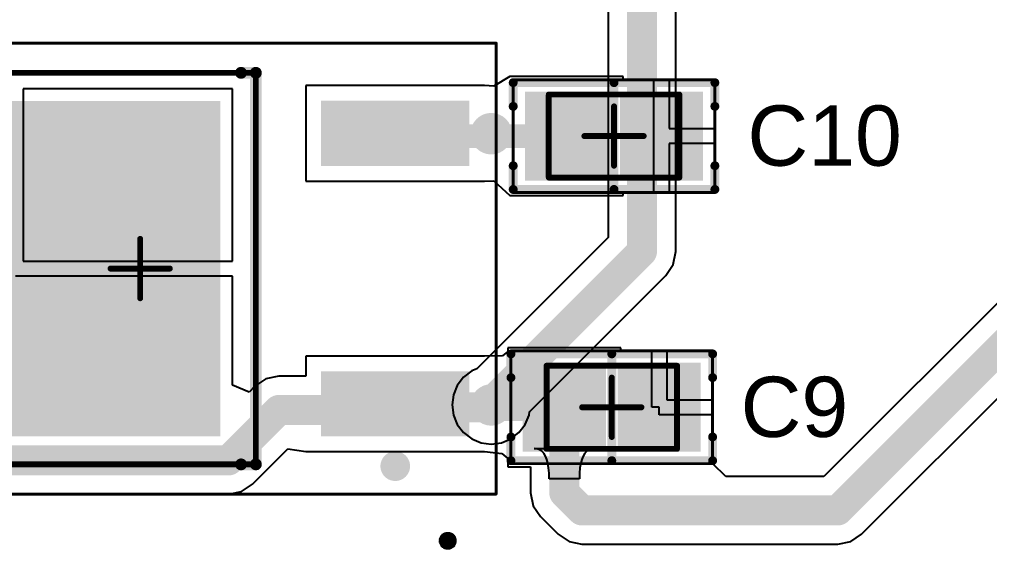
# Model space of a CAD drawing. Header units: inches. Extents: x -0.14 to 3.29, y -0.08 to 7.88.
# Drawn here: x 1.147 to 1.791, y 0.304 to 0.656 of the extents above; entities that cross this region are included whole.
import ezdxf

# ---------------------------------------------------------------- set-up
doc = ezdxf.new("R2010")
doc.units = ezdxf.units.IN
doc.header["$MEASUREMENT"] = 0
for name, color, linetype in [('Bottom Layer', 5, 'Continuous'), ('Top 3D Body', 56, 'Continuous'), ('Top Courtyard', 56, 'Continuous'), ('Top Layer', 1, 'Continuous'), ('Top Overlay', 2, 'Continuous'), ('Top Paste', 8, 'Continuous'), ('Top Solder', 216, 'Continuous'), ('Via Holes', 16, 'Continuous')]:
    doc.layers.add(name, color=color, linetype=linetype)
doc.styles.add('Arial', font='', dxfattribs={"height": 0.2})
doc.styles.get('Arial').set_extended_font_data('Arial')

# ---------------------------------------------------------------- blocks, each defined once
blk = doc.blocks.new('4BDA507D_BB70_4009_B963_85AD90086B51_245')
at = {"layer": 'Top Layer'}
for points in [[(-0.21654, 0.07008), (-0.21654, 0.10945), (-0.12205, 0.10945), (-0.12205, 0.07008)], [(-0.05118, -0.10925), (-0.05118, 0.10925), (0.21653, 0.10925), (0.21653, -0.10925)], [(-0.21654, -0.10945), (-0.21654, -0.07008), (-0.12205, -0.07008), (-0.12205, -0.10945)]]:
    blk.add_hatch(color=1, dxfattribs=at).paths.add_polyline_path(points)
at = {"layer": 'Top Paste'}
for points in [[(-0.21654, 0.07008), (-0.21654, 0.10945), (-0.12205, 0.10945), (-0.12205, 0.07008)], [(-0.05118, -0.10925), (-0.05118, 0.10925), (0.21653, 0.10925), (0.21653, -0.10925)], [(-0.21654, -0.10945), (-0.21654, -0.07008), (-0.12205, -0.07008), (-0.12205, -0.10945)]]:
    blk.add_hatch(color=8, dxfattribs=at).paths.add_polyline_path(points)
at = {"layer": 'Top Solder'}
for points in [[(-0.2185, 0.06811), (-0.2185, 0.11142), (-0.12008, 0.11142), (-0.12008, 0.06811)], [(-0.05315, -0.11122), (-0.05315, 0.11122), (0.2185, 0.11122), (0.2185, -0.11122)], [(-0.2185, -0.11142), (-0.2185, -0.06811), (-0.12008, -0.06811), (-0.12008, -0.11142)]]:
    blk.add_hatch(color=216, dxfattribs=at).paths.add_polyline_path(points)
at = {"layer": 'Top 3D Body'}
for points in [[(0.16732, 0.12992, 0.00394, 0.00394, 0), (-0.07677, 0.12992, 0.00394, 0.00394, 0)], [(-0.07677, 0.12992, 0.00394, 0.00394, 0), (-0.07677, -0.12992, 0.00394, 0.00394, 0)], [(0.16732, 0.12992, 0.00394, 0.00394, 0), (0.16732, -0.12992, 0.00394, 0.00394, 0)], [(0.16732, -0.12992, 0.00394, 0.00394, 0), (-0.07677, -0.12992, 0.00394, 0.00394, 0)]]:
    blk.add_lwpolyline(points, format="xyseb", dxfattribs=at)
for points in [[(-0.07776, 0.12992, 0.00197, 0.00197, 1), (-0.07579, 0.12992, 0.00197, 0.00197, 1)], [(-0.07776, 0.12992, 0.00197, 0.00197, 1), (-0.07579, 0.12992, 0.00197, 0.00197, 1)], [(0.16634, 0.12992, 0.00197, 0.00197, 1), (0.16831, 0.12992, 0.00197, 0.00197, 1)], [(0.16634, 0.12992, 0.00197, 0.00197, 1), (0.16831, 0.12992, 0.00197, 0.00197, 1)], [(-0.07776, -0.12992, 0.00197, 0.00197, 1), (-0.07579, -0.12992, 0.00197, 0.00197, 1)], [(-0.07776, -0.12992, 0.00197, 0.00197, 1), (-0.07579, -0.12992, 0.00197, 0.00197, 1)], [(0.16634, -0.12992, 0.00197, 0.00197, 1), (0.16831, -0.12992, 0.00197, 0.00197, 1)], [(0.16634, -0.12992, 0.00197, 0.00197, 1), (0.16831, -0.12992, 0.00197, 0.00197, 1)]]:
    blk.add_lwpolyline(points, format="xyseb", close=True, dxfattribs=at)
at = {"layer": 'Top Courtyard'}
for points in [[(0.23622, 0.14961, 0.00197, 0.00197, 0), (-0.23622, 0.14961, 0.00197, 0.00197, 0)], [(-0.23622, 0.14961, 0.00197, 0.00197, 0), (-0.23622, -0.14961, 0.00197, 0.00197, 0)], [(0.23622, 0.14961, 0.00197, 0.00197, 0), (0.23622, -0.14961, 0.00197, 0.00197, 0)], [(0, 0.01968, 0.00394, 0.00394, 0), (0, -0.01969, 0.00394, 0.00394, 0)], [(0.01968, 0, 0.00394, 0.00394, 0), (-0.01969, 0, 0.00394, 0.00394, 0)], [(0.23622, -0.14961, 0.00197, 0.00197, 0), (-0.23622, -0.14961, 0.00197, 0.00197, 0)]]:
    blk.add_lwpolyline(points, format="xyseb", dxfattribs=at)
for points in [[(-0.23671, 0.14961, 0.000984, 0.000984, 1), (-0.23573, 0.14961, 0.000984, 0.000984, 1)], [(-0.23671, 0.14961, 0.000984, 0.000984, 1), (-0.23573, 0.14961, 0.000984, 0.000984, 1)], [(0.23573, 0.14961, 0.000984, 0.000984, 1), (0.23671, 0.14961, 0.000984, 0.000984, 1)], [(0.23573, 0.14961, 0.000984, 0.000984, 1), (0.23671, 0.14961, 0.000984, 0.000984, 1)], [(-0.00098, 0.01968, 0.00197, 0.00197, 1), (0.00098, 0.01968, 0.00197, 0.00197, 1)], [(-0.02067, 0, 0.00197, 0.00197, 1), (-0.0187, 0, 0.00197, 0.00197, 1)], [(0.0187, 0, 0.00197, 0.00197, 1), (0.02067, 0, 0.00197, 0.00197, 1)], [(-0.00098, -0.01969, 0.00197, 0.00197, 1), (0.00098, -0.01969, 0.00197, 0.00197, 1)], [(-0.23671, -0.14961, 0.000984, 0.000984, 1), (-0.23573, -0.14961, 0.000984, 0.000984, 1)], [(-0.23671, -0.14961, 0.000984, 0.000984, 1), (-0.23573, -0.14961, 0.000984, 0.000984, 1)], [(0.23573, -0.14961, 0.000984, 0.000984, 1), (0.23671, -0.14961, 0.000984, 0.000984, 1)], [(0.23573, -0.14961, 0.000984, 0.000984, 1), (0.23671, -0.14961, 0.000984, 0.000984, 1)]]:
    blk.add_lwpolyline(points, format="xyseb", close=True, dxfattribs=at)
at = {"layer": 'Top Overlay'}
for points in [[(-0.16437, 0.1311, 0.00984, 0.00984, 1), (-0.17421, 0.1311, 0.00984, 0.00984, 1)], [(-0.17667, 0.1311, 0.00492, 0.00492, 1), (-0.17175, 0.1311, 0.00492, 0.00492, 1)], [(-0.16683, 0.1311, 0.00492, 0.00492, 1), (-0.16191, 0.1311, 0.00492, 0.00492, 1)], [(-0.07874, 0.12992, 0.00394, 0.00394, 1), (-0.0748, 0.12992, 0.00394, 0.00394, 1)], [(-0.07874, 0.12992, 0.00394, 0.00394, 1), (-0.0748, 0.12992, 0.00394, 0.00394, 1)], [(-0.0689, 0.12992, 0.00394, 0.00394, 1), (-0.06496, 0.12992, 0.00394, 0.00394, 1)], [(-0.07874, -0.12992, 0.00394, 0.00394, 1), (-0.0748, -0.12992, 0.00394, 0.00394, 1)], [(-0.07874, -0.12992, 0.00394, 0.00394, 1), (-0.0748, -0.12992, 0.00394, 0.00394, 1)], [(-0.0689, -0.12992, 0.00394, 0.00394, 1), (-0.06496, -0.12992, 0.00394, 0.00394, 1)]]:
    blk.add_lwpolyline(points, format="xyseb", close=True, dxfattribs=at)
for points in [[(-0.07677, 0.12992, 0.00787, 0.00787, 0), (-0.07677, -0.12992, 0.00787, 0.00787, 0)], [(-0.06693, 0.12992, 0.00787, 0.00787, 0), (-0.07677, 0.12992, 0.00787, 0.00787, 0)], [(-0.06693, -0.12992, 0.00787, 0.00787, 0), (-0.07677, -0.12992, 0.00787, 0.00787, 0)]]:
    blk.add_lwpolyline(points, format="xyseb", dxfattribs=at)
blk = doc.blocks.new('5394DE47_A0E8_4329_8464_7791B7C19310_393')
at = {"layer": 'Top Overlay'}
for points in [[(0.12606, 0.23238, 0.00025, 0.00025, 0), (0.13781, 0.23238, 0.00025, 0.00025, 0)], [(0.12606, 0.23213, 0.00025, 0.00025, 0), (0.13781, 0.23213, 0.00025, 0.00025, 0)], [(0.12606, 0.23188, 0.00025, 0.00025, 0), (0.13781, 0.23188, 0.00025, 0.00025, 0)], [(0.12631, 0.23313, 0.00025, 0.00025, 0), (0.13756, 0.23313, 0.00025, 0.00025, 0)], [(0.12631, 0.23288, 0.00025, 0.00025, 0), (0.13756, 0.23288, 0.00025, 0.00025, 0)], [(0.12631, 0.23263, 0.00025, 0.00025, 0), (0.13756, 0.23263, 0.00025, 0.00025, 0)], [(0.12656, 0.23363, 0.00025, 0.00025, 0), (0.13731, 0.23363, 0.00025, 0.00025, 0)], [(0.12656, 0.23338, 0.00025, 0.00025, 0), (0.13731, 0.23338, 0.00025, 0.00025, 0)], [(0.12681, 0.23413, 0.00025, 0.00025, 0), (0.13706, 0.23413, 0.00025, 0.00025, 0)], [(0.12681, 0.23388, 0.00025, 0.00025, 0), (0.13706, 0.23388, 0.00025, 0.00025, 0)], [(0.12706, 0.23463, 0.00025, 0.00025, 0), (0.13656, 0.23463, 0.00025, 0.00025, 0)], [(0.12706, 0.23438, 0.00025, 0.00025, 0), (0.13681, 0.23438, 0.00025, 0.00025, 0)], [(0.12731, 0.23488, 0.00025, 0.00025, 0), (0.13656, 0.23488, 0.00025, 0.00025, 0)], [(0.12756, 0.23513, 0.00025, 0.00025, 0), (0.13631, 0.23513, 0.00025, 0.00025, 0)], [(0.12781, 0.23538, 0.00025, 0.00025, 0), (0.13606, 0.23538, 0.00025, 0.00025, 0)], [(0.12806, 0.23563, 0.00025, 0.00025, 0), (0.13581, 0.23563, 0.00025, 0.00025, 0)], [(0.12856, 0.23588, 0.00025, 0.00025, 0), (0.13531, 0.23588, 0.00025, 0.00025, 0)], [(0.12881, 0.23613, 0.00025, 0.00025, 0), (0.13506, 0.23613, 0.00025, 0.00025, 0)], [(0.12931, 0.23638, 0.00025, 0.00025, 0), (0.13456, 0.23638, 0.00025, 0.00025, 0)], [(0.12981, 0.23663, 0.00025, 0.00025, 0), (0.13406, 0.23663, 0.00025, 0.00025, 0)], [(0.13056, 0.23688, 0.00025, 0.00025, 0), (0.13331, 0.23688, 0.00025, 0.00025, 0)], [(0.12606, 0.23163, 0.00025, 0.00025, 0), (0.13781, 0.23163, 0.00025, 0.00025, 0)], [(0.12606, 0.23138, 0.00025, 0.00025, 0), (0.13781, 0.23138, 0.00025, 0.00025, 0)], [(0.12606, 0.23113, 0.00025, 0.00025, 0), (0.13781, 0.23113, 0.00025, 0.00025, 0)], [(0.12606, 0.23088, 0.00025, 0.00025, 0), (0.13781, 0.23088, 0.00025, 0.00025, 0)], [(0.12606, 0.23063, 0.00025, 0.00025, 0), (0.13781, 0.23063, 0.00025, 0.00025, 0)], [(0.12606, 0.23038, 0.00025, 0.00025, 0), (0.13781, 0.23038, 0.00025, 0.00025, 0)], [(0.12606, 0.23013, 0.00025, 0.00025, 0), (0.13781, 0.23013, 0.00025, 0.00025, 0)], [(0.12606, 0.22988, 0.00025, 0.00025, 0), (0.13781, 0.22988, 0.00025, 0.00025, 0)], [(0.12631, 0.22963, 0.00025, 0.00025, 0), (0.13756, 0.22963, 0.00025, 0.00025, 0)], [(0.12631, 0.22938, 0.00025, 0.00025, 0), (0.13756, 0.22938, 0.00025, 0.00025, 0)], [(0.12631, 0.22913, 0.00025, 0.00025, 0), (0.13756, 0.22913, 0.00025, 0.00025, 0)], [(0.12656, 0.22888, 0.00025, 0.00025, 0), (0.13731, 0.22888, 0.00025, 0.00025, 0)], [(0.12656, 0.22863, 0.00025, 0.00025, 0), (0.13731, 0.22863, 0.00025, 0.00025, 0)], [(0.12681, 0.22838, 0.00025, 0.00025, 0), (0.13706, 0.22838, 0.00025, 0.00025, 0)], [(0.12681, 0.22813, 0.00025, 0.00025, 0), (0.13706, 0.22813, 0.00025, 0.00025, 0)], [(0.12706, 0.22788, 0.00025, 0.00025, 0), (0.13681, 0.22788, 0.00025, 0.00025, 0)], [(0.12706, 0.22763, 0.00025, 0.00025, 0), (0.13681, 0.22763, 0.00025, 0.00025, 0)], [(0.12731, 0.22738, 0.00025, 0.00025, 0), (0.13656, 0.22738, 0.00025, 0.00025, 0)], [(0.12756, 0.22713, 0.00025, 0.00025, 0), (0.13631, 0.22713, 0.00025, 0.00025, 0)], [(0.12781, 0.22688, 0.00025, 0.00025, 0), (0.13606, 0.22688, 0.00025, 0.00025, 0)], [(0.12806, 0.22663, 0.00025, 0.00025, 0), (0.13581, 0.22663, 0.00025, 0.00025, 0)], [(0.12831, 0.22638, 0.00025, 0.00025, 0), (0.13556, 0.22638, 0.00025, 0.00025, 0)], [(0.12881, 0.22613, 0.00025, 0.00025, 0), (0.13506, 0.22613, 0.00025, 0.00025, 0)], [(0.12906, 0.22588, 0.00025, 0.00025, 0), (0.13456, 0.22588, 0.00025, 0.00025, 0)], [(0.12981, 0.22563, 0.00025, 0.00025, 0), (0.13406, 0.22563, 0.00025, 0.00025, 0)], [(0.13056, 0.22538, 0.00025, 0.00025, 0), (0.13331, 0.22538, 0.00025, 0.00025, 0)]]:
    blk.add_lwpolyline(points, format="xyseb", dxfattribs=at)
for points in [[(0.126, 0.23238, 0.000125, 0.000125, 1), (0.12612, 0.23238, 0.000125, 0.000125, 1)], [(0.126, 0.23213, 0.000125, 0.000125, 1), (0.12612, 0.23213, 0.000125, 0.000125, 1)], [(0.126, 0.23188, 0.000125, 0.000125, 1), (0.12612, 0.23188, 0.000125, 0.000125, 1)], [(0.12625, 0.23313, 0.000125, 0.000125, 1), (0.12637, 0.23313, 0.000125, 0.000125, 1)], [(0.12625, 0.23288, 0.000125, 0.000125, 1), (0.12637, 0.23288, 0.000125, 0.000125, 1)], [(0.12625, 0.23263, 0.000125, 0.000125, 1), (0.12637, 0.23263, 0.000125, 0.000125, 1)], [(0.1265, 0.23363, 0.000125, 0.000125, 1), (0.12662, 0.23363, 0.000125, 0.000125, 1)], [(0.1265, 0.23338, 0.000125, 0.000125, 1), (0.12662, 0.23338, 0.000125, 0.000125, 1)], [(0.12675, 0.23413, 0.000125, 0.000125, 1), (0.12687, 0.23413, 0.000125, 0.000125, 1)], [(0.12675, 0.23388, 0.000125, 0.000125, 1), (0.12687, 0.23388, 0.000125, 0.000125, 1)], [(0.127, 0.23463, 0.000125, 0.000125, 1), (0.12712, 0.23463, 0.000125, 0.000125, 1)], [(0.127, 0.23438, 0.000125, 0.000125, 1), (0.12712, 0.23438, 0.000125, 0.000125, 1)], [(0.12725, 0.23488, 0.000125, 0.000125, 1), (0.12737, 0.23488, 0.000125, 0.000125, 1)], [(0.1275, 0.23513, 0.000125, 0.000125, 1), (0.12762, 0.23513, 0.000125, 0.000125, 1)], [(0.12775, 0.23538, 0.000125, 0.000125, 1), (0.12787, 0.23538, 0.000125, 0.000125, 1)], [(0.128, 0.23563, 0.000125, 0.000125, 1), (0.12812, 0.23563, 0.000125, 0.000125, 1)], [(0.1285, 0.23588, 0.000125, 0.000125, 1), (0.12862, 0.23588, 0.000125, 0.000125, 1)], [(0.12875, 0.23613, 0.000125, 0.000125, 1), (0.12887, 0.23613, 0.000125, 0.000125, 1)], [(0.12925, 0.23638, 0.000125, 0.000125, 1), (0.12937, 0.23638, 0.000125, 0.000125, 1)], [(0.12975, 0.23663, 0.000125, 0.000125, 1), (0.12987, 0.23663, 0.000125, 0.000125, 1)], [(0.1305, 0.23688, 0.000125, 0.000125, 1), (0.13062, 0.23688, 0.000125, 0.000125, 1)], [(0.13325, 0.23688, 0.000125, 0.000125, 1), (0.13337, 0.23688, 0.000125, 0.000125, 1)], [(0.134, 0.23663, 0.000125, 0.000125, 1), (0.13412, 0.23663, 0.000125, 0.000125, 1)], [(0.1345, 0.23638, 0.000125, 0.000125, 1), (0.13462, 0.23638, 0.000125, 0.000125, 1)], [(0.135, 0.23613, 0.000125, 0.000125, 1), (0.13512, 0.23613, 0.000125, 0.000125, 1)], [(0.13525, 0.23588, 0.000125, 0.000125, 1), (0.13537, 0.23588, 0.000125, 0.000125, 1)], [(0.13575, 0.23563, 0.000125, 0.000125, 1), (0.13587, 0.23563, 0.000125, 0.000125, 1)], [(0.136, 0.23538, 0.000125, 0.000125, 1), (0.13612, 0.23538, 0.000125, 0.000125, 1)], [(0.13625, 0.23513, 0.000125, 0.000125, 1), (0.13637, 0.23513, 0.000125, 0.000125, 1)], [(0.1365, 0.23488, 0.000125, 0.000125, 1), (0.13662, 0.23488, 0.000125, 0.000125, 1)], [(0.1365, 0.23463, 0.000125, 0.000125, 1), (0.13662, 0.23463, 0.000125, 0.000125, 1)], [(0.13675, 0.23438, 0.000125, 0.000125, 1), (0.13687, 0.23438, 0.000125, 0.000125, 1)], [(0.137, 0.23413, 0.000125, 0.000125, 1), (0.13712, 0.23413, 0.000125, 0.000125, 1)], [(0.137, 0.23388, 0.000125, 0.000125, 1), (0.13712, 0.23388, 0.000125, 0.000125, 1)], [(0.13725, 0.23363, 0.000125, 0.000125, 1), (0.13737, 0.23363, 0.000125, 0.000125, 1)], [(0.13725, 0.23338, 0.000125, 0.000125, 1), (0.13737, 0.23338, 0.000125, 0.000125, 1)], [(0.1375, 0.23313, 0.000125, 0.000125, 1), (0.13762, 0.23313, 0.000125, 0.000125, 1)], [(0.1375, 0.23288, 0.000125, 0.000125, 1), (0.13762, 0.23288, 0.000125, 0.000125, 1)], [(0.1375, 0.23263, 0.000125, 0.000125, 1), (0.13762, 0.23263, 0.000125, 0.000125, 1)], [(0.13775, 0.23238, 0.000125, 0.000125, 1), (0.13787, 0.23238, 0.000125, 0.000125, 1)], [(0.13775, 0.23213, 0.000125, 0.000125, 1), (0.13787, 0.23213, 0.000125, 0.000125, 1)], [(0.13775, 0.23188, 0.000125, 0.000125, 1), (0.13787, 0.23188, 0.000125, 0.000125, 1)], [(0.126, 0.23163, 0.000125, 0.000125, 1), (0.12612, 0.23163, 0.000125, 0.000125, 1)], [(0.126, 0.23138, 0.000125, 0.000125, 1), (0.12612, 0.23138, 0.000125, 0.000125, 1)], [(0.126, 0.23113, 0.000125, 0.000125, 1), (0.12612, 0.23113, 0.000125, 0.000125, 1)], [(0.126, 0.23088, 0.000125, 0.000125, 1), (0.12612, 0.23088, 0.000125, 0.000125, 1)], [(0.126, 0.23063, 0.000125, 0.000125, 1), (0.12612, 0.23063, 0.000125, 0.000125, 1)], [(0.126, 0.23038, 0.000125, 0.000125, 1), (0.12612, 0.23038, 0.000125, 0.000125, 1)], [(0.126, 0.23013, 0.000125, 0.000125, 1), (0.12612, 0.23013, 0.000125, 0.000125, 1)], [(0.126, 0.22988, 0.000125, 0.000125, 1), (0.12612, 0.22988, 0.000125, 0.000125, 1)], [(0.12625, 0.22963, 0.000125, 0.000125, 1), (0.12637, 0.22963, 0.000125, 0.000125, 1)], [(0.12625, 0.22938, 0.000125, 0.000125, 1), (0.12637, 0.22938, 0.000125, 0.000125, 1)], [(0.12625, 0.22913, 0.000125, 0.000125, 1), (0.12637, 0.22913, 0.000125, 0.000125, 1)], [(0.1265, 0.22888, 0.000125, 0.000125, 1), (0.12662, 0.22888, 0.000125, 0.000125, 1)], [(0.1265, 0.22863, 0.000125, 0.000125, 1), (0.12662, 0.22863, 0.000125, 0.000125, 1)], [(0.12675, 0.22838, 0.000125, 0.000125, 1), (0.12687, 0.22838, 0.000125, 0.000125, 1)], [(0.12675, 0.22813, 0.000125, 0.000125, 1), (0.12687, 0.22813, 0.000125, 0.000125, 1)], [(0.127, 0.22788, 0.000125, 0.000125, 1), (0.12712, 0.22788, 0.000125, 0.000125, 1)], [(0.127, 0.22763, 0.000125, 0.000125, 1), (0.12712, 0.22763, 0.000125, 0.000125, 1)], [(0.12725, 0.22738, 0.000125, 0.000125, 1), (0.12737, 0.22738, 0.000125, 0.000125, 1)], [(0.1275, 0.22713, 0.000125, 0.000125, 1), (0.12762, 0.22713, 0.000125, 0.000125, 1)], [(0.12775, 0.22688, 0.000125, 0.000125, 1), (0.12787, 0.22688, 0.000125, 0.000125, 1)], [(0.128, 0.22663, 0.000125, 0.000125, 1), (0.12812, 0.22663, 0.000125, 0.000125, 1)], [(0.12825, 0.22638, 0.000125, 0.000125, 1), (0.12837, 0.22638, 0.000125, 0.000125, 1)], [(0.12875, 0.22613, 0.000125, 0.000125, 1), (0.12887, 0.22613, 0.000125, 0.000125, 1)], [(0.129, 0.22588, 0.000125, 0.000125, 1), (0.12912, 0.22588, 0.000125, 0.000125, 1)], [(0.12975, 0.22563, 0.000125, 0.000125, 1), (0.12987, 0.22563, 0.000125, 0.000125, 1)], [(0.1305, 0.22538, 0.000125, 0.000125, 1), (0.13062, 0.22538, 0.000125, 0.000125, 1)], [(0.13325, 0.22538, 0.000125, 0.000125, 1), (0.13337, 0.22538, 0.000125, 0.000125, 1)], [(0.134, 0.22563, 0.000125, 0.000125, 1), (0.13412, 0.22563, 0.000125, 0.000125, 1)], [(0.1345, 0.22588, 0.000125, 0.000125, 1), (0.13462, 0.22588, 0.000125, 0.000125, 1)], [(0.135, 0.22613, 0.000125, 0.000125, 1), (0.13512, 0.22613, 0.000125, 0.000125, 1)], [(0.1355, 0.22638, 0.000125, 0.000125, 1), (0.13562, 0.22638, 0.000125, 0.000125, 1)], [(0.13575, 0.22663, 0.000125, 0.000125, 1), (0.13587, 0.22663, 0.000125, 0.000125, 1)], [(0.136, 0.22688, 0.000125, 0.000125, 1), (0.13612, 0.22688, 0.000125, 0.000125, 1)], [(0.13625, 0.22713, 0.000125, 0.000125, 1), (0.13637, 0.22713, 0.000125, 0.000125, 1)], [(0.1365, 0.22738, 0.000125, 0.000125, 1), (0.13662, 0.22738, 0.000125, 0.000125, 1)], [(0.13675, 0.22788, 0.000125, 0.000125, 1), (0.13687, 0.22788, 0.000125, 0.000125, 1)], [(0.13675, 0.22763, 0.000125, 0.000125, 1), (0.13687, 0.22763, 0.000125, 0.000125, 1)], [(0.137, 0.22838, 0.000125, 0.000125, 1), (0.13712, 0.22838, 0.000125, 0.000125, 1)], [(0.137, 0.22813, 0.000125, 0.000125, 1), (0.13712, 0.22813, 0.000125, 0.000125, 1)], [(0.13725, 0.22888, 0.000125, 0.000125, 1), (0.13737, 0.22888, 0.000125, 0.000125, 1)], [(0.13725, 0.22863, 0.000125, 0.000125, 1), (0.13737, 0.22863, 0.000125, 0.000125, 1)], [(0.1375, 0.22963, 0.000125, 0.000125, 1), (0.13762, 0.22963, 0.000125, 0.000125, 1)], [(0.1375, 0.22938, 0.000125, 0.000125, 1), (0.13762, 0.22938, 0.000125, 0.000125, 1)], [(0.1375, 0.22913, 0.000125, 0.000125, 1), (0.13762, 0.22913, 0.000125, 0.000125, 1)], [(0.13775, 0.23163, 0.000125, 0.000125, 1), (0.13787, 0.23163, 0.000125, 0.000125, 1)], [(0.13775, 0.23138, 0.000125, 0.000125, 1), (0.13787, 0.23138, 0.000125, 0.000125, 1)], [(0.13775, 0.23113, 0.000125, 0.000125, 1), (0.13787, 0.23113, 0.000125, 0.000125, 1)], [(0.13775, 0.23088, 0.000125, 0.000125, 1), (0.13787, 0.23088, 0.000125, 0.000125, 1)], [(0.13775, 0.23063, 0.000125, 0.000125, 1), (0.13787, 0.23063, 0.000125, 0.000125, 1)], [(0.13775, 0.23038, 0.000125, 0.000125, 1), (0.13787, 0.23038, 0.000125, 0.000125, 1)], [(0.13775, 0.23013, 0.000125, 0.000125, 1), (0.13787, 0.23013, 0.000125, 0.000125, 1)], [(0.13775, 0.22988, 0.000125, 0.000125, 1), (0.13787, 0.22988, 0.000125, 0.000125, 1)]]:
    blk.add_lwpolyline(points, format="xyseb", close=True, dxfattribs=at)
blk = doc.blocks.new('CAP_0805_2012_450')
at = {"layer": 'Top Layer'}
for points in [[(-0.05709, -0.02756), (-0.05709, 0.02756), (-0.00591, 0.02756), (-0.00591, -0.02756)], [(0.00591, -0.02756), (0.00591, 0.02756), (0.05709, 0.02756), (0.05709, -0.02756)]]:
    blk.add_hatch(color=1, dxfattribs=at).paths.add_polyline_path(points)
at = {"layer": 'Top Paste'}
for points in [[(-0.05709, -0.02756), (-0.05709, 0.02756), (-0.00591, 0.02756), (-0.00591, -0.02756)], [(0.00591, -0.02756), (0.00591, 0.02756), (0.05709, 0.02756), (0.05709, -0.02756)]]:
    blk.add_hatch(color=8, dxfattribs=at).paths.add_polyline_path(points)
at = {"layer": 'Top Solder'}
for points in [[(-0.05905, -0.02953), (-0.05905, 0.02953), (-0.00394, 0.02953), (-0.00394, -0.02953)], [(0.00394, -0.02953), (0.00394, 0.02953), (0.05906, 0.02953), (0.05906, -0.02953)]]:
    blk.add_hatch(color=216, dxfattribs=at).paths.add_polyline_path(points)
at = {"layer": 'Top 3D Body'}
for points in [[(-0.04331, 0.02756, 0.00394, 0.00394, 0), (0.04331, 0.02756, 0.00394, 0.00394, 0)], [(-0.04331, -0.02756, 0.00394, 0.00394, 0), (-0.04331, 0.02756, 0.00394, 0.00394, 0)], [(0.04331, -0.02756, 0.00394, 0.00394, 0), (0.04331, 0.02756, 0.00394, 0.00394, 0)], [(-0.04331, -0.02756, 0.00394, 0.00394, 0), (0.04331, -0.02756, 0.00394, 0.00394, 0)]]:
    blk.add_lwpolyline(points, format="xyseb", dxfattribs=at)
for points in [[(-0.04429, 0.02756, 0.00197, 0.00197, 1), (-0.04232, 0.02756, 0.00197, 0.00197, 1)], [(-0.04429, 0.02756, 0.00197, 0.00197, 1), (-0.04232, 0.02756, 0.00197, 0.00197, 1)], [(0.04232, 0.02756, 0.00197, 0.00197, 1), (0.04429, 0.02756, 0.00197, 0.00197, 1)], [(0.04232, 0.02756, 0.00197, 0.00197, 1), (0.04429, 0.02756, 0.00197, 0.00197, 1)], [(-0.04429, -0.02756, 0.00197, 0.00197, 1), (-0.04232, -0.02756, 0.00197, 0.00197, 1)], [(-0.04429, -0.02756, 0.00197, 0.00197, 1), (-0.04232, -0.02756, 0.00197, 0.00197, 1)], [(0.04232, -0.02756, 0.00197, 0.00197, 1), (0.04429, -0.02756, 0.00197, 0.00197, 1)], [(0.04232, -0.02756, 0.00197, 0.00197, 1), (0.04429, -0.02756, 0.00197, 0.00197, 1)]]:
    blk.add_lwpolyline(points, format="xyseb", close=True, dxfattribs=at)
at = {"layer": 'Top Courtyard'}
for points in [[(-0.06693, 0.0374, 0.00197, 0.00197, 0), (0.06693, 0.0374, 0.00197, 0.00197, 0)], [(-0.06693, -0.0374, 0.00197, 0.00197, 0), (-0.06693, 0.0374, 0.00197, 0.00197, 0)], [(0.06693, -0.0374, 0.00197, 0.00197, 0), (0.06693, 0.0374, 0.00197, 0.00197, 0)], [(0, -0.01969, 0.00394, 0.00394, 0), (0, 0.01969, 0.00394, 0.00394, 0)], [(-0.01969, 0, 0.00394, 0.00394, 0), (0.01968, 0, 0.00394, 0.00394, 0)], [(-0.06693, -0.0374, 0.00197, 0.00197, 0), (0.06693, -0.0374, 0.00197, 0.00197, 0)]]:
    blk.add_lwpolyline(points, format="xyseb", dxfattribs=at)
for points in [[(-0.06742, 0.0374, 0.000984, 0.000984, 1), (-0.06644, 0.0374, 0.000984, 0.000984, 1)], [(-0.06742, 0.0374, 0.000984, 0.000984, 1), (-0.06644, 0.0374, 0.000984, 0.000984, 1)], [(0.06644, 0.0374, 0.000984, 0.000984, 1), (0.06742, 0.0374, 0.000984, 0.000984, 1)], [(0.06644, 0.0374, 0.000984, 0.000984, 1), (0.06742, 0.0374, 0.000984, 0.000984, 1)], [(-0.00098, 0.01969, 0.00197, 0.00197, 1), (0.00098, 0.01969, 0.00197, 0.00197, 1)], [(-0.02067, 0, 0.00197, 0.00197, 1), (-0.0187, 0, 0.00197, 0.00197, 1)], [(0.0187, 0, 0.00197, 0.00197, 1), (0.02067, 0, 0.00197, 0.00197, 1)], [(-0.00098, -0.01969, 0.00197, 0.00197, 1), (0.00098, -0.01969, 0.00197, 0.00197, 1)], [(-0.06742, -0.0374, 0.000984, 0.000984, 1), (-0.06644, -0.0374, 0.000984, 0.000984, 1)], [(-0.06742, -0.0374, 0.000984, 0.000984, 1), (-0.06644, -0.0374, 0.000984, 0.000984, 1)], [(0.06644, -0.0374, 0.000984, 0.000984, 1), (0.06742, -0.0374, 0.000984, 0.000984, 1)], [(0.06644, -0.0374, 0.000984, 0.000984, 1), (0.06742, -0.0374, 0.000984, 0.000984, 1)]]:
    blk.add_lwpolyline(points, format="xyseb", close=True, dxfattribs=at)
at = {"layer": 'Top Overlay'}
for points in [[(-0.06693, 0.01969, 0.00591, 0.00591, 0), (-0.06693, 0.03544, 0.00591, 0.00591, 0)], [(-0.06693, 0.03544, 0.00591, 0.00591, 0), (0.06693, 0.03544, 0.00591, 0.00591, 0)], [(0, -0.03543, 0.00591, 0.00591, 0), (0, 0.03544, 0.00591, 0.00591, 0)], [(0.06693, 0.01969, 0.00591, 0.00591, 0), (0.06693, 0.03544, 0.00591, 0.00591, 0)], [(-0.06693, -0.03543, 0.00591, 0.00591, 0), (-0.06693, -0.01969, 0.00591, 0.00591, 0)], [(0.06693, -0.03543, 0.00591, 0.00591, 0), (0.06693, -0.01969, 0.00591, 0.00591, 0)], [(-0.06693, -0.03543, 0.00591, 0.00591, 0), (0.06693, -0.03543, 0.00591, 0.00591, 0)]]:
    blk.add_lwpolyline(points, format="xyseb", dxfattribs=at)
for points in [[(-0.06841, 0.03544, 0.00295, 0.00295, 1), (-0.06545, 0.03544, 0.00295, 0.00295, 1)], [(-0.06841, 0.03544, 0.00295, 0.00295, 1), (-0.06545, 0.03544, 0.00295, 0.00295, 1)], [(-0.00148, 0.03544, 0.00295, 0.00295, 1), (0.00148, 0.03544, 0.00295, 0.00295, 1)], [(0.06545, 0.03544, 0.00295, 0.00295, 1), (0.0684, 0.03544, 0.00295, 0.00295, 1)], [(0.06545, 0.03544, 0.00295, 0.00295, 1), (0.0684, 0.03544, 0.00295, 0.00295, 1)], [(-0.06841, 0.01969, 0.00295, 0.00295, 1), (-0.06545, 0.01969, 0.00295, 0.00295, 1)], [(0.06545, 0.01969, 0.00295, 0.00295, 1), (0.0684, 0.01969, 0.00295, 0.00295, 1)], [(-0.06841, -0.01969, 0.00295, 0.00295, 1), (-0.06545, -0.01969, 0.00295, 0.00295, 1)], [(0.06545, -0.01969, 0.00295, 0.00295, 1), (0.0684, -0.01969, 0.00295, 0.00295, 1)], [(-0.06841, -0.03543, 0.00295, 0.00295, 1), (-0.06545, -0.03543, 0.00295, 0.00295, 1)], [(-0.06841, -0.03543, 0.00295, 0.00295, 1), (-0.06545, -0.03543, 0.00295, 0.00295, 1)], [(-0.00148, -0.03543, 0.00295, 0.00295, 1), (0.00148, -0.03543, 0.00295, 0.00295, 1)], [(0.06545, -0.03543, 0.00295, 0.00295, 1), (0.0684, -0.03543, 0.00295, 0.00295, 1)], [(0.06545, -0.03543, 0.00295, 0.00295, 1), (0.0684, -0.03543, 0.00295, 0.00295, 1)]]:
    blk.add_lwpolyline(points, format="xyseb", close=True, dxfattribs=at)
blk = doc.blocks.new('CAP_0805_2012_451')
at = {"layer": 'Top Layer'}
for points in [[(-0.05709, -0.02756), (-0.05709, 0.02756), (-0.00591, 0.02756), (-0.00591, -0.02756)], [(0.00591, -0.02756), (0.00591, 0.02756), (0.05709, 0.02756), (0.05709, -0.02756)]]:
    blk.add_hatch(color=1, dxfattribs=at).paths.add_polyline_path(points)
at = {"layer": 'Top Paste'}
for points in [[(-0.05709, -0.02756), (-0.05709, 0.02756), (-0.00591, 0.02756), (-0.00591, -0.02756)], [(0.00591, -0.02756), (0.00591, 0.02756), (0.05709, 0.02756), (0.05709, -0.02756)]]:
    blk.add_hatch(color=8, dxfattribs=at).paths.add_polyline_path(points)
at = {"layer": 'Top Solder'}
for points in [[(-0.05906, -0.02953), (-0.05906, 0.02953), (-0.00394, 0.02953), (-0.00394, -0.02953)], [(0.00394, -0.02953), (0.00394, 0.02953), (0.05906, 0.02953), (0.05906, -0.02953)]]:
    blk.add_hatch(color=216, dxfattribs=at).paths.add_polyline_path(points)
at = {"layer": 'Top 3D Body'}
for points in [[(-0.04331, 0.02756, 0.00394, 0.00394, 0), (0.04331, 0.02756, 0.00394, 0.00394, 0)], [(-0.04331, -0.02756, 0.00394, 0.00394, 0), (-0.04331, 0.02756, 0.00394, 0.00394, 0)], [(0.04331, -0.02756, 0.00394, 0.00394, 0), (0.04331, 0.02756, 0.00394, 0.00394, 0)], [(-0.04331, -0.02756, 0.00394, 0.00394, 0), (0.04331, -0.02756, 0.00394, 0.00394, 0)]]:
    blk.add_lwpolyline(points, format="xyseb", dxfattribs=at)
for points in [[(-0.04429, 0.02756, 0.00197, 0.00197, 1), (-0.04232, 0.02756, 0.00197, 0.00197, 1)], [(-0.04429, 0.02756, 0.00197, 0.00197, 1), (-0.04232, 0.02756, 0.00197, 0.00197, 1)], [(0.04232, 0.02756, 0.00197, 0.00197, 1), (0.04429, 0.02756, 0.00197, 0.00197, 1)], [(0.04232, 0.02756, 0.00197, 0.00197, 1), (0.04429, 0.02756, 0.00197, 0.00197, 1)], [(-0.04429, -0.02756, 0.00197, 0.00197, 1), (-0.04232, -0.02756, 0.00197, 0.00197, 1)], [(-0.04429, -0.02756, 0.00197, 0.00197, 1), (-0.04232, -0.02756, 0.00197, 0.00197, 1)], [(0.04232, -0.02756, 0.00197, 0.00197, 1), (0.04429, -0.02756, 0.00197, 0.00197, 1)], [(0.04232, -0.02756, 0.00197, 0.00197, 1), (0.04429, -0.02756, 0.00197, 0.00197, 1)]]:
    blk.add_lwpolyline(points, format="xyseb", close=True, dxfattribs=at)
at = {"layer": 'Top Courtyard'}
for points in [[(-0.06693, 0.0374, 0.00197, 0.00197, 0), (0.06693, 0.0374, 0.00197, 0.00197, 0)], [(-0.06693, -0.0374, 0.00197, 0.00197, 0), (-0.06693, 0.0374, 0.00197, 0.00197, 0)], [(0.06693, -0.0374, 0.00197, 0.00197, 0), (0.06693, 0.0374, 0.00197, 0.00197, 0)], [(0, -0.01969, 0.00394, 0.00394, 0), (0, 0.01969, 0.00394, 0.00394, 0)], [(-0.01968, 0, 0.00394, 0.00394, 0), (0.01969, 0, 0.00394, 0.00394, 0)], [(-0.06693, -0.0374, 0.00197, 0.00197, 0), (0.06693, -0.0374, 0.00197, 0.00197, 0)]]:
    blk.add_lwpolyline(points, format="xyseb", dxfattribs=at)
for points in [[(-0.06742, 0.0374, 0.000984, 0.000984, 1), (-0.06644, 0.0374, 0.000984, 0.000984, 1)], [(-0.06742, 0.0374, 0.000984, 0.000984, 1), (-0.06644, 0.0374, 0.000984, 0.000984, 1)], [(0.06644, 0.0374, 0.000984, 0.000984, 1), (0.06742, 0.0374, 0.000984, 0.000984, 1)], [(0.06644, 0.0374, 0.000984, 0.000984, 1), (0.06742, 0.0374, 0.000984, 0.000984, 1)], [(-0.00098, 0.01969, 0.00197, 0.00197, 1), (0.00099, 0.01969, 0.00197, 0.00197, 1)], [(-0.02067, 0, 0.00197, 0.00197, 1), (-0.0187, 0, 0.00197, 0.00197, 1)], [(0.0187, 0, 0.00197, 0.00197, 1), (0.02067, 0, 0.00197, 0.00197, 1)], [(-0.00098, -0.01969, 0.00197, 0.00197, 1), (0.00099, -0.01969, 0.00197, 0.00197, 1)], [(-0.06742, -0.0374, 0.000984, 0.000984, 1), (-0.06644, -0.0374, 0.000984, 0.000984, 1)], [(-0.06742, -0.0374, 0.000984, 0.000984, 1), (-0.06644, -0.0374, 0.000984, 0.000984, 1)], [(0.06644, -0.0374, 0.000984, 0.000984, 1), (0.06742, -0.0374, 0.000984, 0.000984, 1)], [(0.06644, -0.0374, 0.000984, 0.000984, 1), (0.06742, -0.0374, 0.000984, 0.000984, 1)]]:
    blk.add_lwpolyline(points, format="xyseb", close=True, dxfattribs=at)
at = {"layer": 'Top Overlay'}
for points in [[(-0.06693, 0.01968, 0.00591, 0.00591, 0), (-0.06693, 0.03543, 0.00591, 0.00591, 0)], [(-0.06693, 0.03543, 0.00591, 0.00591, 0), (0.06693, 0.03543, 0.00591, 0.00591, 0)], [(0, -0.03543, 0.00591, 0.00591, 0), (0, 0.03543, 0.00591, 0.00591, 0)], [(0.06693, 0.01968, 0.00591, 0.00591, 0), (0.06693, 0.03543, 0.00591, 0.00591, 0)], [(-0.06693, -0.03543, 0.00591, 0.00591, 0), (-0.06693, -0.01969, 0.00591, 0.00591, 0)], [(0.06693, -0.03543, 0.00591, 0.00591, 0), (0.06693, -0.01969, 0.00591, 0.00591, 0)], [(-0.06693, -0.03543, 0.00591, 0.00591, 0), (0.06693, -0.03543, 0.00591, 0.00591, 0)]]:
    blk.add_lwpolyline(points, format="xyseb", dxfattribs=at)
for points in [[(-0.0684, 0.03543, 0.00295, 0.00295, 1), (-0.06545, 0.03543, 0.00295, 0.00295, 1)], [(-0.0684, 0.03543, 0.00295, 0.00295, 1), (-0.06545, 0.03543, 0.00295, 0.00295, 1)], [(-0.00147, 0.03543, 0.00295, 0.00295, 1), (0.00148, 0.03543, 0.00295, 0.00295, 1)], [(0.06545, 0.03543, 0.00295, 0.00295, 1), (0.06841, 0.03543, 0.00295, 0.00295, 1)], [(0.06545, 0.03543, 0.00295, 0.00295, 1), (0.06841, 0.03543, 0.00295, 0.00295, 1)], [(-0.0684, 0.01968, 0.00295, 0.00295, 1), (-0.06545, 0.01968, 0.00295, 0.00295, 1)], [(0.06545, 0.01968, 0.00295, 0.00295, 1), (0.06841, 0.01968, 0.00295, 0.00295, 1)], [(-0.0684, -0.01969, 0.00295, 0.00295, 1), (-0.06545, -0.01969, 0.00295, 0.00295, 1)], [(0.06545, -0.01969, 0.00295, 0.00295, 1), (0.06841, -0.01969, 0.00295, 0.00295, 1)], [(-0.0684, -0.03543, 0.00295, 0.00295, 1), (-0.06545, -0.03543, 0.00295, 0.00295, 1)], [(-0.0684, -0.03543, 0.00295, 0.00295, 1), (-0.06545, -0.03543, 0.00295, 0.00295, 1)], [(-0.00147, -0.03543, 0.00295, 0.00295, 1), (0.00148, -0.03543, 0.00295, 0.00295, 1)], [(0.06545, -0.03543, 0.00295, 0.00295, 1), (0.06841, -0.03543, 0.00295, 0.00295, 1)], [(0.06545, -0.03543, 0.00295, 0.00295, 1), (0.06841, -0.03543, 0.00295, 0.00295, 1)]]:
    blk.add_lwpolyline(points, format="xyseb", close=True, dxfattribs=at)

msp = doc.modelspace()

# ---------------------------------------------------------------- hatches: boundary and pattern name
at = {"layer": 'Bottom Layer'}
h = msp.add_hatch(color=5, dxfattribs=at)
edge = h.paths.add_edge_path()
edge.add_arc((1.46, 0.58), 0.01378, 0, 360)
h = msp.add_hatch(color=5, dxfattribs=at)
edge = h.paths.add_edge_path()
edge.add_arc((1.46, 0.4), 0.01378, 0, 360)
at = {"layer": 'Top Layer'}
h = msp.add_hatch(color=1, dxfattribs=at)
edge = h.paths.add_edge_path()
edge.add_arc((1.46, 0.58), 0.01378, 0, 360)
h = msp.add_hatch(color=1, dxfattribs=at)
edge = h.paths.add_edge_path()
edge.add_arc((1.46, 0.4), 0.01378, 0, 360)
at = {"layer": 'Via Holes'}
h = msp.add_hatch(color=7, dxfattribs=at)
edge = h.paths.add_edge_path()
edge.add_arc((1.46, 0.58), 0.00689, 0, 360)
h = msp.add_hatch(color=7, dxfattribs=at)
edge = h.paths.add_edge_path()
edge.add_arc((1.46, 0.4), 0.00689, 0, 360)

# ---------------------------------------------------------------- linework, layer by layer
at = {"layer": 'Bottom Layer'}
for p, q in [((1.53757, 0.73689), (1.53757, 0.51102)), ((1.58243, 0.50173), (1.58243, 0.72757)), ((1.53757, 0.51102), (1.45052, 0.42398)), ((1.58072, 0.49315), (1.58243, 0.50173)), ((1.57586, 0.48587), (1.58072, 0.49315)), ((1.4854, 0.39541), (1.57586, 0.48587)), ((1.447, 0.42252), (1.44161, 0.41839)), ((1.45052, 0.42398), (1.447, 0.42252)), ((1.43748, 0.413), (1.43488, 0.40673)), ((1.44161, 0.41839), (1.43748, 0.413)), ((1.43488, 0.40673), (1.434, 0.4)), ((1.434, 0.4), (1.43488, 0.39327)), ((1.43488, 0.39327), (1.43748, 0.387)), ((1.48252, 0.387), (1.48512, 0.39327)), ((1.48512, 0.39327), (1.4854, 0.39541)), ((1.43748, 0.387), (1.44161, 0.38161)), ((1.47839, 0.38161), (1.48252, 0.387)), ((1.44161, 0.38161), (1.447, 0.37748)), ((1.473, 0.37748), (1.47839, 0.38161)), ((1.447, 0.37748), (1.45327, 0.37488)), ((1.45327, 0.37488), (1.46, 0.374)), ((1.46, 0.374), (1.46673, 0.37488)), ((1.46673, 0.37488), (1.473, 0.37748))]:
    msp.add_line(p, q, dxfattribs=at)
for points in [[(1.56, 0.50173, 0.02, 0.02, 0), (1.56, 0.75, 0.02, 0.02, 0)], [(1.46, 0.40173, 0.02, 0.02, 0), (1.56, 0.50173, 0.02, 0.02, 0)], [(1.46, 0.4, 0.02, 0.02, 0), (1.46, 0.40173, 0.02, 0.02, 0)]]:
    msp.add_lwpolyline(points, format="xyseb", dxfattribs=at)
for points in [[(1.555, 0.50173, 0.01, 0.01, 1), (1.565, 0.50173, 0.01, 0.01, 1)], [(1.555, 0.50173, 0.01, 0.01, 1), (1.565, 0.50173, 0.01, 0.01, 1)], [(1.455, 0.40173, 0.01, 0.01, 1), (1.465, 0.40173, 0.01, 0.01, 1)], [(1.455, 0.40173, 0.01, 0.01, 1), (1.465, 0.40173, 0.01, 0.01, 1)], [(1.455, 0.4, 0.01, 0.01, 1), (1.465, 0.4, 0.01, 0.01, 1)]]:
    msp.add_lwpolyline(points, format="xyseb", close=True, dxfattribs=at)
at = {"layer": 'Top Layer'}
for p, q in [((1.45552, 0.61192), (1.33703, 0.61192)), ((1.33703, 0.61192), (1.33703, 0.54855)), ((1.46171, 0.6115), (1.45552, 0.61192)), ((1.45552, 0.61192), (1.45552, 0.61192)), ((1.47241, 0.61799), (1.46171, 0.6115)), ((1.47241, 0.61799), (1.47241, 0.61799)), ((1.54759, 0.61799), (1.47241, 0.61799)), ((1.54759, 0.61599), (1.54759, 0.61799)), ((1.56799, 0.61599), (1.54759, 0.61599)), ((1.56799, 0.57843), (1.56799, 0.61599)), ((1.60858, 0.61599), (1.57799, 0.61599)), ((1.57799, 0.61599), (1.57799, 0.58343)), ((1.60858, 0.58343), (1.60858, 0.61599)), ((1.28816, 0.60972), (1.14931, 0.60972)), ((1.14931, 0.60972), (1.14931, 0.49547)), ((1.28816, 0.49547), (1.28816, 0.60972)), ((1.57799, 0.58343), (1.60858, 0.58343)), ((1.56799, 0.54087), (1.56799, 0.57843)), ((1.60858, 0.57343), (1.57799, 0.57343)), ((1.57799, 0.57343), (1.57799, 0.54087)), ((1.60858, 0.54087), (1.60858, 0.57343)), ((1.33703, 0.54855), (1.45552, 0.54855)), ((1.45552, 0.54855), (1.46181, 0.54874)), ((1.45552, 0.54855), (1.45552, 0.54855)), ((1.46181, 0.54874), (1.47241, 0.53895)), ((1.47241, 0.53895), (1.47241, 0.53887)), ((1.47241, 0.53887), (1.54759, 0.53887)), ((1.54759, 0.53887), (1.54759, 0.54087)), ((1.54759, 0.54087), (1.56799, 0.54087)), ((1.57799, 0.54087), (1.60858, 0.54087)), ((1.86414, 0.53586), (1.68071, 0.35243)), ((1.70586, 0.31414), (1.88929, 0.49757)), ((1.14931, 0.49547), (1.28816, 0.49547)), ((1.28816, 0.48547), (1.14431, 0.48547)), ((1.28816, 0.41317), (1.28816, 0.48547)), ((1.54609, 0.43799), (1.47091, 0.43799)), ((1.47091, 0.43799), (1.47091, 0.4355)), ((1.54609, 0.43599), (1.54609, 0.43799)), ((1.45552, 0.43239), (1.33703, 0.43239)), ((1.33703, 0.43239), (1.33703, 0.41906)), ((1.46747, 0.43251), (1.45552, 0.43239)), ((1.45552, 0.43239), (1.45552, 0.43239)), ((1.47091, 0.4355), (1.46747, 0.43251)), ((1.5665, 0.43599), (1.54609, 0.43599)), ((1.5665, 0.39843), (1.5665, 0.43599)), ((1.60709, 0.43599), (1.5765, 0.43599)), ((1.5765, 0.43599), (1.5765, 0.40343)), ((1.60709, 0.40343), (1.60709, 0.43599)), ((1.31903, 0.41906), (1.31045, 0.41735)), ((1.33703, 0.41906), (1.31903, 0.41906)), ((1.29925, 0.40857), (1.28816, 0.41317)), ((1.30317, 0.41249), (1.29925, 0.40857)), ((1.31045, 0.41735), (1.30317, 0.41249)), ((1.5765, 0.40343), (1.60709, 0.40343)), ((1.5715, 0.39843), (1.5665, 0.39843)), ((1.5715, 0.39343), (1.5715, 0.39843)), ((1.60709, 0.39343), (1.5715, 0.39343)), ((1.60709, 0.36087), (1.60709, 0.39343)), ((1.30148, 0.34736), (1.32503, 0.37091)), ((1.32503, 0.37091), (1.33703, 0.36902)), ((1.33703, 0.36902), (1.33703, 0.36902)), ((1.33703, 0.36902), (1.45552, 0.36902)), ((1.45552, 0.36902), (1.45552, 0.36902)), ((1.45552, 0.36902), (1.46704, 0.36787)), ((1.46704, 0.36787), (1.47091, 0.3645)), ((1.4904, 0.37091), (1.4885, 0.37111)), ((1.4885, 0.37111), (1.5285, 0.37111)), ((1.4921, 0.3703), (1.4904, 0.37091)), ((1.4936, 0.3693), (1.4921, 0.3703)), ((1.4949, 0.36789), (1.4936, 0.3693)), ((1.496, 0.36608), (1.4949, 0.36789)), ((1.5221, 0.36789), (1.521, 0.36608)), ((1.5234, 0.3693), (1.5221, 0.36789)), ((1.5249, 0.3703), (1.5234, 0.3693)), ((1.5266, 0.37091), (1.5249, 0.3703)), ((1.5285, 0.37111), (1.5266, 0.37091)), ((1.47091, 0.3645), (1.47091, 0.35887)), ((1.4969, 0.36386), (1.496, 0.36608)), ((1.4976, 0.36125), (1.4969, 0.36386)), ((1.4981, 0.35823), (1.4976, 0.36125)), ((1.5194, 0.36125), (1.5189, 0.35823)), ((1.5201, 0.36386), (1.5194, 0.36125)), ((1.521, 0.36608), (1.5201, 0.36386)), ((1.61559, 0.35243), (1.60709, 0.36087)), ((1.47091, 0.35887), (1.48607, 0.35887)), ((1.48607, 0.35887), (1.48607, 0.34172)), ((1.4984, 0.35481), (1.4981, 0.35823)), ((1.4985, 0.35099), (1.4984, 0.35481)), ((1.5186, 0.35481), (1.5185, 0.35099)), ((1.5189, 0.35823), (1.5186, 0.35481)), ((1.5185, 0.35099), (1.4985, 0.35099)), ((1.68071, 0.35243), (1.61559, 0.35243)), ((1.28562, 0.34079), (1.2942, 0.3425)), ((1.2942, 0.3425), (1.30148, 0.34736)), ((1.48607, 0.34172), (1.48778, 0.33313)), ((1.00299, 0.34079), (1.28562, 0.34079)), ((1.48778, 0.33313), (1.49264, 0.32585)), ((1.49264, 0.32585), (1.50436, 0.31414)), ((1.50436, 0.31414), (1.51164, 0.30928)), ((1.51164, 0.30928), (1.52022, 0.30757)), ((1.69, 0.30757), (1.69858, 0.30928)), ((1.69858, 0.30928), (1.70586, 0.31414)), ((1.52022, 0.30757), (1.69, 0.30757))]:
    msp.add_line(p, q, dxfattribs=at)
for points in [[(1.39627, 0.58024, 0.01575, 0.01575, 0), (1.43376, 0.58024, 0.01575, 0.01575, 0)], [(1.43376, 0.58024, 0.01575, 0.01575, 0), (1.43557, 0.57843, 0.01575, 0.01575, 0)], [(1.43557, 0.57843, 0.01575, 0.01575, 0), (1.46, 0.57843, 0.01575, 0.01575, 0)], [(1.46, 0.57843, 0.01575, 0.01575, 0), (1.51, 0.57843, 0.01575, 0.01575, 0)], [(1.69, 0.33, 0.02, 0.02, 0), (1.88, 0.52, 0.02, 0.02, 0)], [(1.28562, 0.36322, 0.02, 0.02, 0), (1.31903, 0.39663, 0.02, 0.02, 0)], [(1.31903, 0.39663, 0.02, 0.02, 0), (1.3922, 0.39663, 0.02, 0.02, 0)], [(1.3922, 0.39663, 0.02, 0.02, 0), (1.39627, 0.40071, 0.02, 0.02, 0)], [(1.39627, 0.40071, 0.02, 0.02, 0), (1.43376, 0.40071, 0.02, 0.02, 0)], [(1.43376, 0.40071, 0.02, 0.02, 0), (1.43604, 0.39843, 0.02, 0.02, 0)], [(1.43604, 0.39843, 0.02, 0.02, 0), (1.45669, 0.39843, 0.02, 0.02, 0)], [(1.46, 0.4, 0.02, 0.02, 0), (1.4607, 0.3993, 0.02, 0.02, 0)], [(1.4607, 0.3993, 0.02, 0.02, 0), (1.50763, 0.3993, 0.02, 0.02, 0)], [(1.50763, 0.3993, 0.02, 0.02, 0), (1.5085, 0.39843, 0.02, 0.02, 0)], [(1.5085, 0.34172, 0.02, 0.02, 0), (1.5085, 0.39843, 0.02, 0.02, 0)], [(1.00299, 0.36322, 0.02, 0.02, 0), (1.28562, 0.36322, 0.02, 0.02, 0)], [(1.5085, 0.34172, 0.02, 0.02, 0), (1.52022, 0.33, 0.02, 0.02, 0)], [(1.52022, 0.33, 0.02, 0.02, 0), (1.69, 0.33, 0.02, 0.02, 0)]]:
    msp.add_lwpolyline(points, format="xyseb", dxfattribs=at)
for points in [[(1.39234, 0.58024, 0.00787, 0.00787, 1), (1.40021, 0.58024, 0.00787, 0.00787, 1)], [(1.42982, 0.58024, 0.00787, 0.00787, 1), (1.43769, 0.58024, 0.00787, 0.00787, 1)], [(1.42982, 0.58024, 0.00787, 0.00787, 1), (1.43769, 0.58024, 0.00787, 0.00787, 1)], [(1.43163, 0.57843, 0.00787, 0.00787, 1), (1.4395, 0.57843, 0.00787, 0.00787, 1)], [(1.43163, 0.57843, 0.00787, 0.00787, 1), (1.4395, 0.57843, 0.00787, 0.00787, 1)], [(1.45606, 0.57843, 0.00787, 0.00787, 1), (1.46394, 0.57843, 0.00787, 0.00787, 1)], [(1.45606, 0.57843, 0.00787, 0.00787, 1), (1.46394, 0.57843, 0.00787, 0.00787, 1)], [(1.50606, 0.57843, 0.00787, 0.00787, 1), (1.51394, 0.57843, 0.00787, 0.00787, 1)], [(1.31403, 0.39663, 0.01, 0.01, 1), (1.32403, 0.39663, 0.01, 0.01, 1)], [(1.31403, 0.39663, 0.01, 0.01, 1), (1.32403, 0.39663, 0.01, 0.01, 1)], [(1.3872, 0.39663, 0.01, 0.01, 1), (1.3972, 0.39663, 0.01, 0.01, 1)], [(1.3872, 0.39663, 0.01, 0.01, 1), (1.3972, 0.39663, 0.01, 0.01, 1)], [(1.39127, 0.40071, 0.01, 0.01, 1), (1.40127, 0.40071, 0.01, 0.01, 1)], [(1.39127, 0.40071, 0.01, 0.01, 1), (1.40127, 0.40071, 0.01, 0.01, 1)], [(1.42876, 0.40071, 0.01, 0.01, 1), (1.43876, 0.40071, 0.01, 0.01, 1)], [(1.42876, 0.40071, 0.01, 0.01, 1), (1.43876, 0.40071, 0.01, 0.01, 1)], [(1.43104, 0.39843, 0.01, 0.01, 1), (1.44104, 0.39843, 0.01, 0.01, 1)], [(1.43104, 0.39843, 0.01, 0.01, 1), (1.44104, 0.39843, 0.01, 0.01, 1)], [(1.45169, 0.39843, 0.01, 0.01, 1), (1.46169, 0.39843, 0.01, 0.01, 1)], [(1.455, 0.4, 0.01, 0.01, 1), (1.465, 0.4, 0.01, 0.01, 1)], [(1.4557, 0.3993, 0.01, 0.01, 1), (1.4657, 0.3993, 0.01, 0.01, 1)], [(1.4557, 0.3993, 0.01, 0.01, 1), (1.4657, 0.3993, 0.01, 0.01, 1)], [(1.50263, 0.3993, 0.01, 0.01, 1), (1.51263, 0.3993, 0.01, 0.01, 1)], [(1.50263, 0.3993, 0.01, 0.01, 1), (1.51263, 0.3993, 0.01, 0.01, 1)], [(1.5035, 0.39843, 0.01, 0.01, 1), (1.5135, 0.39843, 0.01, 0.01, 1)], [(1.5035, 0.39843, 0.01, 0.01, 1), (1.5135, 0.39843, 0.01, 0.01, 1)], [(1.28062, 0.36322, 0.01, 0.01, 1), (1.29062, 0.36322, 0.01, 0.01, 1)], [(1.28062, 0.36322, 0.01, 0.01, 1), (1.29062, 0.36322, 0.01, 0.01, 1)], [(1.5035, 0.34172, 0.01, 0.01, 1), (1.5135, 0.34172, 0.01, 0.01, 1)], [(1.5035, 0.34172, 0.01, 0.01, 1), (1.5135, 0.34172, 0.01, 0.01, 1)], [(1.51522, 0.33, 0.01, 0.01, 1), (1.52522, 0.33, 0.01, 0.01, 1)], [(1.51522, 0.33, 0.01, 0.01, 1), (1.52522, 0.33, 0.01, 0.01, 1)], [(1.685, 0.33, 0.01, 0.01, 1), (1.695, 0.33, 0.01, 0.01, 1)], [(1.685, 0.33, 0.01, 0.01, 1), (1.695, 0.33, 0.01, 0.01, 1)]]:
    msp.add_lwpolyline(points, format="xyseb", close=True, dxfattribs=at)

# ---------------------------------------------------------------- block references
for name, p, rotation in [('4BDA507D_BB70_4009_B963_85AD90086B51_245', (1.22698, 0.49047), 180), ('5394DE47_A0E8_4329_8464_7791B7C19310_393', (1.29921, 0.07874), 360)]:
    msp.add_blockref(name, p, dxfattribs=dict(rotation=rotation))
for name, p in [('CAP_0805_2012_450', (1.5415, 0.57843)), ('CAP_0805_2012_451', (1.54, 0.39843))]:
    msp.add_blockref(name, p)

# ---------------------------------------------------------------- texts
at = {"layer": 'Top Overlay', "style": 'Arial'}
for s, p in [('C10', (1.63002, 0.55874)), ('C9', (1.62552, 0.37874))]:
    msp.add_text(s, height=0.04, dxfattribs=at).set_placement(p)

doc.saveas('drawing.dxf')
